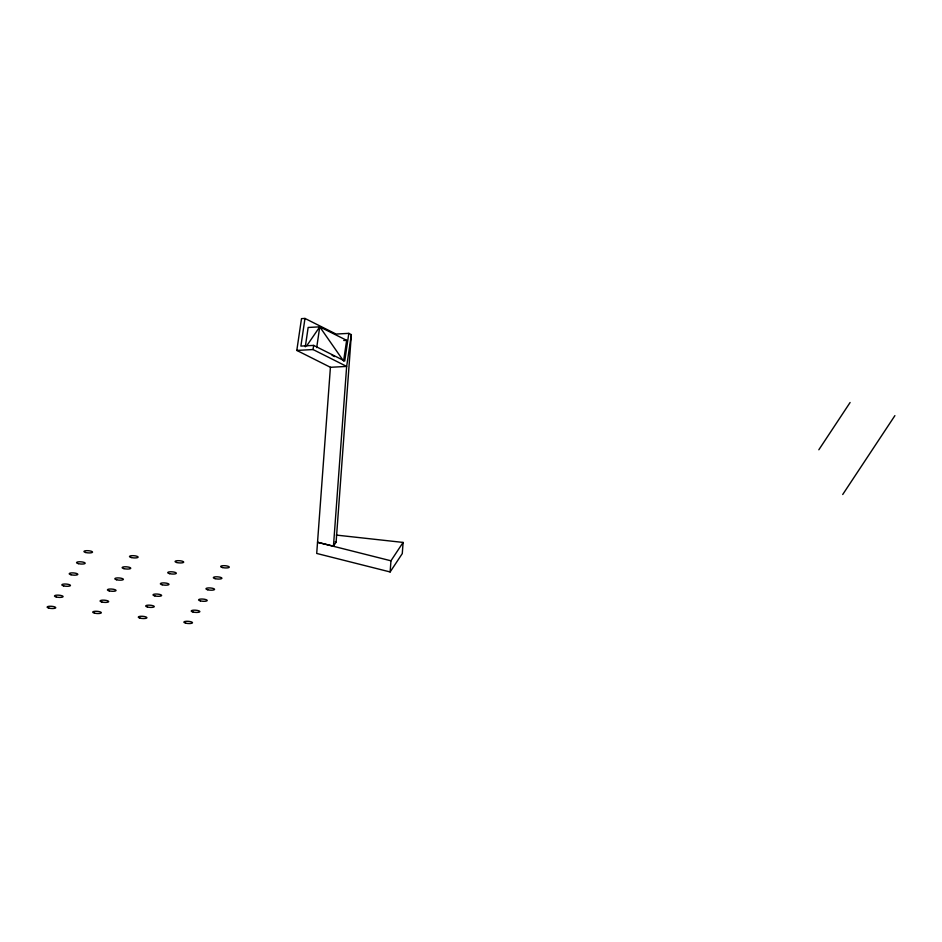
<?xml version="1.0" encoding="UTF-8"?>
<svg xmlns="http://www.w3.org/2000/svg" width="942" height="942" viewBox="0 0 942 942"><rect width="100%" height="100%" fill="white"/><g stroke="black" fill="none" stroke-linecap="round" stroke-linejoin="round"><path stroke-width="1.41" d="M403.105 542.427L402.281 553.59L390.129 571.959L316.712 553.449L330.418 367.298L296.812 350.424L301.499 318.632L304.973 318.443L336.058 334.057L348.823 333.362L351.342 334.622L336.106 542.168L333.456 546.16L317.536 542.286L390.954 560.796L403.105 542.427L336.282 535.08M333.456 546.16L346.656 366.414L351.342 334.622M390.129 571.959L390.954 560.796M304.973 318.443L300.898 346.091L313.662 345.396L344.748 361.01L348.823 333.362M305.302 346.821L308.152 327.463L319.75 326.839L346.644 340.333L343.583 361.069M330.418 367.298L346.656 366.414L313.05 349.541L313.662 345.396M316.7 347.574L319.75 326.839L321.787 328.723M818.833 449.77L850.096 402.505M842.713 494.515L894.9 415.634M306.727 345.82L319.75 326.839L342.77 359.891M343.748 340.498L346.644 340.333M296.812 350.424L313.05 349.541M335.105 541.921L336.106 542.168M332.067 355.287L334.622 356.571M185.692 623.145A4.345 1.107 4.2 0 0 192.486 622.803A4.345 1.107 4.2 0 0 186.351 621.284A4.345 1.107 4.2 0 0 185.692 623.145M140.111 618.14A4.345 1.107 4.2 0 0 146.905 617.799A4.345 1.107 4.2 0 0 140.77 616.28A4.345 1.107 4.2 0 0 140.111 618.14M94.518 613.136A4.345 1.107 4.2 0 0 101.324 612.795A4.345 1.107 4.2 0 0 95.189 611.276A4.345 1.107 4.2 0 0 94.518 613.136M48.937 608.12A4.345 1.107 4.2 0 0 55.743 607.79A4.345 1.107 4.2 0 0 49.608 606.259A4.345 1.107 4.2 0 0 48.937 608.12M193.039 612.029A4.345 1.107 4.2 0 0 199.845 611.688A4.345 1.107 4.2 0 0 193.711 610.169A4.345 1.107 4.2 0 0 193.039 612.029M147.458 607.013A4.345 1.107 4.2 0 0 154.264 606.683A4.345 1.107 4.2 0 0 148.13 605.164A4.345 1.107 4.2 0 0 147.458 607.013M101.877 602.009A4.345 1.107 4.2 0 0 108.683 601.667A4.345 1.107 4.2 0 0 102.548 600.148A4.345 1.107 4.2 0 0 101.877 602.009M200.399 600.902A4.345 1.107 4.2 0 0 207.205 600.56A4.345 1.107 4.2 0 0 201.07 599.041A4.345 1.107 4.2 0 0 200.399 600.902M154.818 595.897A4.345 1.107 4.2 0 0 161.612 595.556A4.345 1.107 4.2 0 0 155.477 594.037A4.345 1.107 4.2 0 0 154.818 595.897M109.237 590.893A4.345 1.107 4.2 0 0 116.031 590.552A4.345 1.107 4.2 0 0 109.896 589.033A4.345 1.107 4.2 0 0 109.237 590.893M207.758 589.786A4.345 1.107 4.2 0 0 214.552 589.445A4.345 1.107 4.2 0 0 208.417 587.926A4.345 1.107 4.2 0 0 207.758 589.786M162.177 584.782A4.345 1.107 4.2 0 0 168.971 584.44A4.345 1.107 4.2 0 0 162.836 582.921A4.345 1.107 4.2 0 0 162.177 584.782M116.596 579.766A4.345 1.107 4.2 0 0 123.39 579.436A4.345 1.107 4.2 0 0 117.255 577.917A4.345 1.107 4.2 0 0 116.596 579.766M56.296 597.004A4.345 1.107 4.2 0 0 63.09 596.663A4.345 1.107 4.2 0 0 56.956 595.144A4.345 1.107 4.2 0 0 56.296 597.004M215.117 578.659A4.345 1.107 4.2 0 0 221.912 578.329A4.345 1.107 4.2 0 0 215.777 576.81A4.345 1.107 4.2 0 0 215.117 578.659M222.465 567.543A4.345 1.107 4.2 0 0 229.271 567.202A4.345 1.107 4.2 0 0 223.136 565.683A4.345 1.107 4.2 0 0 222.465 567.543M169.536 573.654A4.345 1.107 4.2 0 0 176.331 573.313A4.345 1.107 4.2 0 0 170.196 571.794A4.345 1.107 4.2 0 0 169.536 573.654M176.884 562.539A4.345 1.107 4.2 0 0 183.69 562.197A4.345 1.107 4.2 0 0 177.555 560.678A4.345 1.107 4.2 0 0 176.884 562.539M63.656 585.889A4.345 1.107 4.2 0 0 70.45 585.547A4.345 1.107 4.2 0 0 64.315 584.028A4.345 1.107 4.2 0 0 63.656 585.889M71.015 574.761A4.345 1.107 4.2 0 0 77.809 574.42A4.345 1.107 4.2 0 0 71.674 572.901A4.345 1.107 4.2 0 0 71.015 574.761M123.944 568.65A4.345 1.107 4.2 0 0 130.75 568.309A4.345 1.107 4.2 0 0 124.615 566.79A4.345 1.107 4.2 0 0 123.944 568.65M131.303 557.534A4.345 1.107 4.2 0 0 138.109 557.193A4.345 1.107 4.2 0 0 131.962 555.674A4.345 1.107 4.2 0 0 131.303 557.534M78.363 563.646A4.345 1.107 4.2 0 0 85.169 563.304A4.345 1.107 4.2 0 0 79.034 561.785A4.345 1.107 4.2 0 0 78.363 563.646M85.722 552.518A4.345 1.107 4.2 0 0 92.516 552.189A4.345 1.107 4.2 0 0 86.381 550.67A4.345 1.107 4.2 0 0 85.722 552.518"/></g></svg>
